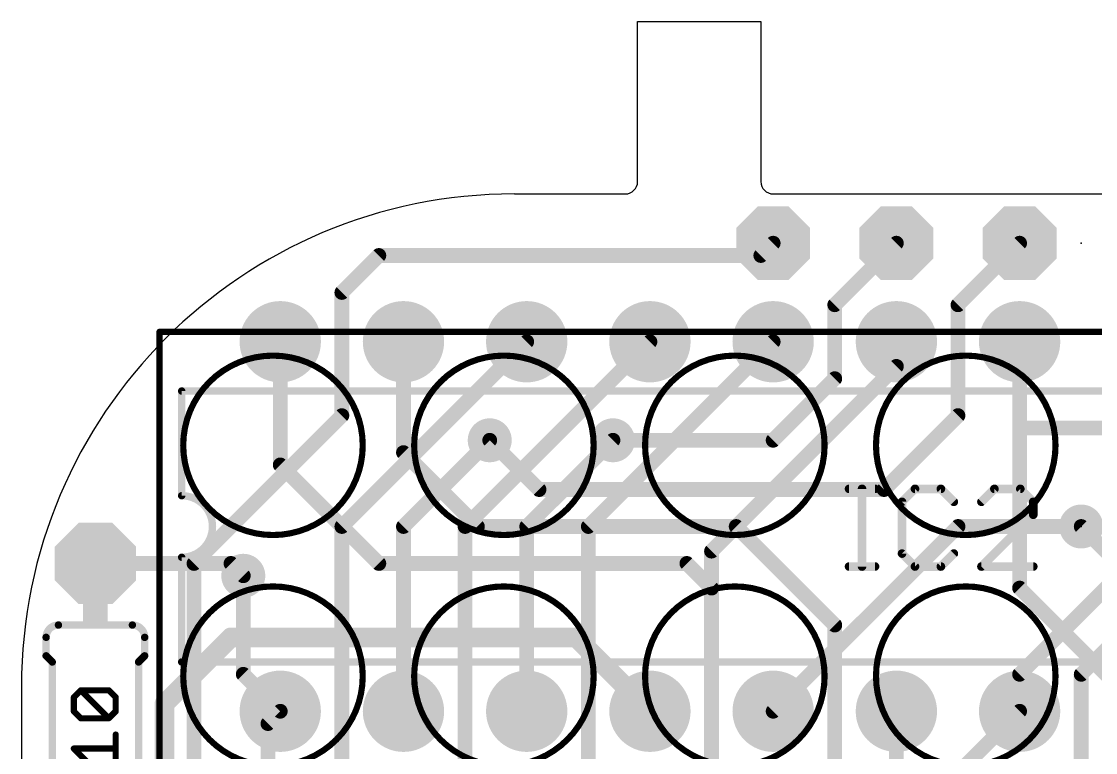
# Model space of a CAD drawing. Extents: x -21.9 to 21.9, y -25.4 to 25.4.
# Drawn here: x -21.84 to 0.29, y 10.33 to 25.4 of the extents above; entities that cross this region are included whole.
import ezdxf

# ---------------------------------------------------------------- set-up
doc = ezdxf.new("R2010")
doc.units = 0
for name, color, linetype in [('1', 12, 'CONTINUOUS'), ('16', 132, 'CONTINUOUS'), ('17', 110, 'CONTINUOUS'), ('18', 110, 'CONTINUOUS'), ('20', 53, 'CONTINUOUS'), ('21', 253, 'CONTINUOUS'), ('23', 53, 'CONTINUOUS'), ('25', 253, 'CONTINUOUS'), ('51', 253, 'CONTINUOUS'), ('52', 6, 'CONTINUOUS')]:
    doc.layers.add(name, color=color, linetype=linetype)

# ---------------------------------------------------------------- blocks, each defined once
blk = doc.blocks.new('RECT')
blk.add_solid([(-0.5, -0.5), (0.5, -0.5), (-0.5, 0.5), (0.5, 0.5)])
blk = doc.blocks.new('OCTAGONP')
at = {"const_width": 0.5}
blk.add_lwpolyline([(-0.25, -0.1036), (-0.25, 0.1036), (-0.1036, 0.25), (0.1036, 0.25), (0.25, 0.1036), (0.25, -0.1036), (0.1036, -0.25), (-0.1036, -0.25), (-0.25, -0.1036), (-0.25, 0.1036)], dxfattribs=at)
blk = doc.blocks.new('ROUNDP')
at = {"const_width": 0.5}
blk.add_lwpolyline([(0, -0.25, 1), (0, 0.25, 1), (0, -0.25)], format="xyb", dxfattribs=at)
blk = doc.blocks.new('ROUNDV')
at = {"const_width": 0.5}
blk.add_lwpolyline([(0, -0.25, 1), (0, 0.25, 1), (0, -0.25)], format="xyb", dxfattribs=at)

msp = doc.modelspace()

# ---------------------------------------------------------------- linework, layer by layer
at = {"layer": '1'}
for points, const_width in [([(-5.08, 19.558), (-3.81, 20.828)], 0.3048), ([(-2.54, 19.558), (-1.27, 20.828)], 0.3048), ([(-5.08, 18.034), (-5.08, 19.558)], 0.3048), ([(-2.54, 17.272), (-2.54, 19.558)], 0.3048), ([(-16.51, 16.256), (-16.51, 18.796)], 0.3048), ([(-13.97, 16.51), (-13.97, 18.796)], 0.3048), ([(-1.27, 13.716), (-1.27, 18.796)], 0.3048), ([(-1.27, 18.796), (-1.27, 17.018)], 0.3048), ([(-6.35, 16.764), (-5.08, 18.034)], 0.3048), ([(-4.064, 15.748), (-2.54, 17.272)], 0.3048), ([(-1.27, 17.018), (5.08, 17.018)], 0.3048), ([(-12.192, 16.764), (-11.176, 15.748)], 0.3048), ([(-9.652, 16.764), (-6.35, 16.764)], 0.3048), ([(-12.446, 14.986), (-13.97, 16.51)], 0.3048), ([(-14.478, 14.224), (-16.51, 16.256)], 0.3048), ([(-11.176, 15.748), (-4.064, 15.748)], 0.3048), ([(-7.112, 14.986), (-12.446, 14.986)], 0.3048), ([(-5.08, 12.954), (-7.112, 14.986)], 0.3048), ([(1.778, 13.208), (0, 14.986)], 0.3048), ([(-17.526, 14.224), (-20.32, 14.224)], 0.3048), ([(-17.272, 13.97), (-17.526, 14.224)], 0.3048), ([(-8.128, 14.224), (-14.478, 14.224)], 0.3048), ([(-7.62, 13.716), (-8.128, 14.224)], 0.3048), ([(-7.62, 6.858), (-7.62, 13.716)], 0.3048), ([(1.27, 11.176), (-1.27, 13.716)], 0.3048), ([(-5.08, 9.652), (-5.08, 12.954)], 0.3048), ([(-18.8976, 11.3284), (-17.526, 12.7)], 0.4064), ([(-17.526, 12.7), (-10.414, 12.7)], 0.4064), ([(-10.414, 12.7), (-8.89, 11.176)], 0.4064), ([(-18.8976, 2.2606), (-18.8976, 11.3284)], 0.4064)]:
    msp.add_lwpolyline(points, dxfattribs=dict(at, const_width=const_width))
for points, const_width in [([(-3.7561, 20.7741, 1), (-3.8639, 20.8819)], 0.1524), ([(-1.2161, 20.7741, 1), (-1.3239, 20.8819)], 0.1524), ([(-5.0038, 19.558, 1), (-5.1562, 19.558)], 0.1524), ([(-2.4638, 19.558, 1), (-2.6162, 19.558)], 0.1524), ([(-5.1339, 19.6119, 1), (-5.0261, 19.5041)], 0.1524), ([(-2.5939, 19.6119, 1), (-2.4861, 19.5041)], 0.1524), ([(-16.4338, 18.796, 1), (-16.5862, 18.796)], 0.1524), ([(-13.8938, 18.796, 1), (-14.0462, 18.796)], 0.1524), ([(-1.1938, 18.796, 1), (-1.3462, 18.796)], 0.1524), ([(-1.1938, 18.796, 1), (-1.3462, 18.796)], 0.1524), ([(-5.0261, 17.9801, 1), (-5.1339, 18.0879)], 0.1524), ([(-5.1562, 18.034, 1), (-5.0038, 18.034)], 0.1524), ([(-2.6162, 17.272, 1), (-2.4638, 17.272)], 0.1524), ([(-2.4861, 17.2181, 1), (-2.5939, 17.3259)], 0.1524), ([(-1.27, 17.0942, 1), (-1.27, 16.9418)], 0.1524), ([(-1.3462, 17.018, 1), (-1.1938, 17.018)], 0.1524), ([(-12.1381, 16.8179, 1), (-12.2459, 16.7101)], 0.1524), ([(-9.652, 16.8402, 1), (-9.652, 16.6878)], 0.1524), ([(-6.4039, 16.8179, 1), (-6.2961, 16.7101)], 0.1524), ([(-6.35, 16.6878, 1), (-6.35, 16.8402)], 0.1524), ([(-13.9161, 16.5639, 1), (-14.0239, 16.4561)], 0.1524), ([(-16.4561, 16.3099, 1), (-16.5639, 16.2021)], 0.1524), ([(-14.0462, 16.51, 1), (-13.8938, 16.51)], 0.1524), ([(-16.5862, 16.256, 1), (-16.4338, 16.256)], 0.1524), ([(-11.176, 15.8242, 1), (-11.176, 15.6718)], 0.1524), ([(-11.2299, 15.6941, 1), (-11.1221, 15.8019)], 0.1524), ([(-4.1179, 15.8019, 1), (-4.0101, 15.6941)], 0.1524), ([(-4.064, 15.6718, 1), (-4.064, 15.8242)], 0.1524), ([(-12.446, 15.0622, 1), (-12.446, 14.9098)], 0.1524), ([(-12.4999, 14.9321, 1), (-12.3921, 15.0399)], 0.1524), ([(-7.0581, 15.0399, 1), (-7.1659, 14.9321)], 0.1524), ([(-7.112, 14.9098, 1), (-7.112, 15.0622)], 0.1524), ([(0.0539, 15.0399, 1), (-0.0539, 14.9321)], 0.1524), ([(-20.32, 14.3002, 1), (-20.32, 14.1478)], 0.1524), ([(-17.4721, 14.2779, 1), (-17.5799, 14.1701)], 0.1524), ([(-17.526, 14.1478, 1), (-17.526, 14.3002)], 0.1524), ([(-14.478, 14.3002, 1), (-14.478, 14.1478)], 0.1524), ([(-14.5319, 14.1701, 1), (-14.4241, 14.2779)], 0.1524), ([(-8.0741, 14.2779, 1), (-8.1819, 14.1701)], 0.1524), ([(-8.128, 14.1478, 1), (-8.128, 14.3002)], 0.1524), ([(-17.3259, 13.9161, 1), (-17.2181, 14.0239)], 0.1524), ([(-7.5438, 13.716, 1), (-7.6962, 13.716)], 0.1524), ([(-7.6739, 13.6621, 1), (-7.5661, 13.7699)], 0.1524), ([(-1.2161, 13.7699, 1), (-1.3239, 13.6621)], 0.1524), ([(-1.3462, 13.716, 1), (-1.1938, 13.716)], 0.1524), ([(-5.0038, 12.954, 1), (-5.1562, 12.954)], 0.1524), ([(-5.1339, 12.9001, 1), (-5.0261, 13.0079)], 0.1524), ([(-17.526, 12.8016, 1), (-17.526, 12.5984)], 0.2032), ([(-17.4542, 12.6282, 1), (-17.5978, 12.7718)], 0.2032), ([(-10.3422, 12.7718, 1), (-10.4858, 12.6282)], 0.2032), ([(-10.414, 12.5984, 1), (-10.414, 12.8016)], 0.2032), ([(-18.796, 11.3284, 1), (-18.9992, 11.3284)], 0.2032), ([(-18.9694, 11.4002, 1), (-18.8258, 11.2566)], 0.2032), ([(-8.9618, 11.1042, 1), (-8.8182, 11.2478)], 0.2032)]:
    msp.add_lwpolyline(points, format="xyb", dxfattribs=dict(at, const_width=const_width))
at = {"layer": '16', "const_width": 0.3048}
for points in [[(-6.604, 20.574), (-6.35, 20.828)], [(-15.24, 19.812), (-14.478, 20.574)], [(-14.478, 20.574), (-6.604, 20.574)], [(-15.24, 17.272), (-15.24, 19.812)], [(-15.24, 14.986), (-11.43, 18.796)], [(-12.7, 14.986), (-8.89, 18.796)], [(-10.16, 14.986), (-6.35, 18.796)], [(-3.81, 18.288), (-3.81, 18.796)], [(-7.62, 14.478), (-3.81, 18.288)], [(0, 11.938), (6.35, 18.288)], [(-15.24, 17.272), (-18.288, 14.224)], [(-13.97, 14.986), (-12.192, 16.764)], [(-11.43, 14.986), (-9.652, 16.764)], [(-15.24, 14.986), (-15.24, 10.16)], [(-13.97, 14.986), (-13.97, 11.176)], [(-12.7, 14.986), (-12.7, 10.16)], [(-11.43, 11.176), (-11.43, 14.986)], [(-10.16, 10.16), (-10.16, 14.986)], [(-2.54, 14.986), (-6.35, 11.176)], [(0, 14.986), (-2.54, 14.986)], [(-7.62, 9.906), (-7.62, 14.478)], [(-1.27, 11.938), (1.27, 14.478)], [(-18.288, 14.224), (-18.288, 7.112)], [(-17.272, 13.97), (-17.272, 11.938)], [(-17.272, 11.938), (-16.51, 11.176)], [(-1.27, 11.176), (-1.27, 11.938)], [(0, 10.16), (0, 11.938)], [(-16.51, 11.176), (-16.764, 10.922)], [(-3.81, 8.128), (-3.81, 11.176)], [(-2.794, 9.652), (-1.27, 11.176)], [(-16.764, 10.922), (-16.764, 8.89)]]:
    msp.add_lwpolyline(points, dxfattribs=at)
at = {"layer": '16', "const_width": 0.1524}
for points in [[(-6.2961, 20.7741, 1), (-6.4039, 20.8819)], [(-14.478, 20.6502, 1), (-14.478, 20.4978)], [(-14.4241, 20.5201, 1), (-14.5319, 20.6279)], [(-6.6579, 20.6279, 1), (-6.5501, 20.5201)], [(-6.604, 20.4978, 1), (-6.604, 20.6502)], [(-15.1638, 19.812, 1), (-15.3162, 19.812)], [(-15.2939, 19.8659, 1), (-15.1861, 19.7581)], [(-11.3761, 18.7421, 1), (-11.4839, 18.8499)], [(-8.8361, 18.7421, 1), (-8.9439, 18.8499)], [(-6.2961, 18.7421, 1), (-6.4039, 18.8499)], [(-3.7338, 18.796, 1), (-3.8862, 18.796)], [(-3.7561, 18.2341, 1), (-3.8639, 18.3419)], [(-3.8862, 18.288, 1), (-3.7338, 18.288)], [(-15.3162, 17.272, 1), (-15.1638, 17.272)], [(-15.1861, 17.2181, 1), (-15.2939, 17.3259)], [(-12.1381, 16.7101, 1), (-12.2459, 16.8179)], [(-9.5981, 16.7101, 1), (-9.7059, 16.8179)], [(-15.1638, 14.986, 1), (-15.3162, 14.986)], [(-15.2939, 15.0399, 1), (-15.1861, 14.9321)], [(-13.8938, 14.986, 1), (-14.0462, 14.986)], [(-14.0239, 15.0399, 1), (-13.9161, 14.9321)], [(-12.6238, 14.986, 1), (-12.7762, 14.986)], [(-12.7539, 15.0399, 1), (-12.6461, 14.9321)], [(-11.3538, 14.986, 1), (-11.5062, 14.986)], [(-11.4839, 15.0399, 1), (-11.3761, 14.9321)], [(-10.0838, 14.986, 1), (-10.2362, 14.986)], [(-10.2139, 15.0399, 1), (-10.1061, 14.9321)], [(-2.54, 15.0622, 1), (-2.54, 14.9098)], [(-2.4861, 14.9321, 1), (-2.5939, 15.0399)], [(0, 14.9098, 1), (0, 15.0622)], [(-7.5438, 14.478, 1), (-7.6962, 14.478)], [(-7.6739, 14.5319, 1), (-7.5661, 14.4241)], [(-18.2118, 14.224, 1), (-18.3642, 14.224)], [(-18.3419, 14.2779, 1), (-18.2341, 14.1701)], [(-17.1958, 13.97, 1), (-17.3482, 13.97)], [(-17.2181, 11.9919, 1), (-17.3259, 11.8841)], [(-17.3482, 11.938, 1), (-17.1958, 11.938)], [(-1.1938, 11.938, 1), (-1.3462, 11.938)], [(-1.3239, 11.9919, 1), (-1.2161, 11.8841)], [(0.0762, 11.938, 1), (-0.0762, 11.938)], [(-0.0539, 11.9919, 1), (0.0539, 11.8841)], [(-16.4561, 11.1221, 1), (-16.5639, 11.2299)], [(-16.5639, 11.1221, 1), (-16.4561, 11.2299)], [(-6.4039, 11.2299, 1), (-6.2961, 11.1221)], [(-3.7338, 11.176, 1), (-3.8862, 11.176)], [(-1.2161, 11.1221, 1), (-1.3239, 11.2299)], [(-16.6878, 10.922, 1), (-16.8402, 10.922)], [(-14.0462, 11.176, 1), (-13.8938, 11.176)], [(-11.5062, 11.176, 1), (-11.3538, 11.176)], [(-1.3462, 11.176, 1), (-1.1938, 11.176)], [(-16.8179, 10.9759, 1), (-16.7101, 10.8681)]]:
    msp.add_lwpolyline(points, format="xyb", dxfattribs=at)
at = {"layer": '20'}
for p, q in [((-9.144, 22.098), (-9.144, 25.4)), ((-9.144, 25.4), (-6.604, 25.4)), ((-6.604, 25.4), (-6.604, 22.098)), ((-11.684, 21.844), (-9.398, 21.844)), ((-6.35, 21.844), (6.35, 21.844)), ((-21.844, 11.684), (-21.844, -11.684))]:
    msp.add_line(p, q, dxfattribs=at)
for centre, radius, start, end in [((-9.398, 22.098), 0.254, 270, 0), ((-6.35, 22.098), 0.254, 180, 270), ((-11.684, 11.684), 10.16, 90, 180)]:
    msp.add_arc(centre, radius, start, end, dxfattribs=at)
at = {"layer": '21', "const_width": 0.1524}
for points in [[(-18.542, 17.78), (-18.542, 15.621)], [(-18.542, 17.78), (18.542, 17.78)], [(-18.542, 14.351), (-18.542, 12.192)], [(-19.558, 12.954), (-21.082, 12.954)], [(-21.336, 12.7), (-21.336, 12.319)], [(-19.304, 12.7), (-19.304, 12.319)], [(-21.209, 12.192), (-21.336, 12.319)], [(-21.209, 12.192), (-21.209, 8.636)], [(-19.431, 12.192), (-19.304, 12.319)], [(-19.431, 12.192), (-19.431, 8.636)], [(-18.542, 12.192), (18.542, 12.192)]]:
    msp.add_lwpolyline(points, dxfattribs=at)
at = {"layer": '21'}
for points, const_width in [([(-18.5039, 17.78, 1), (-18.5801, 17.78)], 0.0762), ([(-18.542, 17.8181, 1), (-18.542, 17.7419)], 0.0762), ([(-18.542, 14.351, 1), (-18.542, 15.621)], 0.1524), ([(-18.542, 15.6591, 1), (-18.542, 15.5829)], 0.0762), ([(-18.5801, 15.621, 1), (-18.5039, 15.621)], 0.0762), ([(-18.5039, 14.351, 1), (-18.5801, 14.351)], 0.0762), ([(-18.542, 14.3891, 1), (-18.542, 14.3129)], 0.0762), ([(-21.082, 12.954, 0.4142), (-21.336, 12.7)], 0.1524), ([(-21.082, 12.9921, 1), (-21.082, 12.9159)], 0.0762), ([(-21.082, 12.9159, 1), (-21.082, 12.9921)], 0.0762), ([(-19.304, 12.7, 0.4142), (-19.558, 12.954)], 0.1524), ([(-19.558, 12.9921, 1), (-19.558, 12.9159)], 0.0762), ([(-19.558, 12.9159, 1), (-19.558, 12.9921)], 0.0762), ([(-21.2979, 12.7, 1), (-21.3741, 12.7)], 0.0762), ([(-21.3741, 12.7, 1), (-21.2979, 12.7)], 0.0762), ([(-19.2659, 12.7, 1), (-19.3421, 12.7)], 0.0762), ([(-19.3421, 12.7, 1), (-19.2659, 12.7)], 0.0762), ([(-21.3741, 12.319, 1), (-21.2979, 12.319)], 0.0762), ([(-21.3091, 12.3459, 1), (-21.3629, 12.2921)], 0.0762), ([(-21.1709, 12.192, 1), (-21.2471, 12.192)], 0.0762), ([(-21.2359, 12.1651, 1), (-21.1821, 12.2189)], 0.0762), ([(-19.3929, 12.192, 1), (-19.4691, 12.192)], 0.0762), ([(-19.4579, 12.2189, 1), (-19.4041, 12.1651)], 0.0762), ([(-19.3421, 12.319, 1), (-19.2659, 12.319)], 0.0762), ([(-19.2771, 12.2921, 1), (-19.3309, 12.3459)], 0.0762), ([(-18.542, 12.2301, 1), (-18.542, 12.1539)], 0.0762), ([(-18.5801, 12.192, 1), (-18.5039, 12.192)], 0.0762)]:
    msp.add_lwpolyline(points, format="xyb", dxfattribs=dict(at, const_width=const_width))
at = {"layer": '23'}
for p in [(0, 20.828), (0, 14.986), (-20.32, 10.414)]:
    msp.add_point(p, dxfattribs=at)
at = {"layer": '25'}
for points, const_width in [([(-4.7849, 15.7621), (-4.251, 15.7621)], 0.1778), ([(-4.5179, 14.1605), (-4.5179, 15.7621)], 0.1778), ([(-3.4265, 15.7621), (-3.6934, 15.4951)], 0.1778), ([(-2.8926, 15.7621), (-3.4265, 15.7621)], 0.1778), ([(-2.6257, 15.4951), (-2.8926, 15.7621)], 0.1778), ([(-1.7893, 15.7621), (-2.0563, 15.4951)], 0.1778), ([(-1.2555, 15.7621), (-1.7893, 15.7621)], 0.1778), ([(-0.9886, 15.4951), (-1.2555, 15.7621)], 0.1778), ([(-3.6934, 15.4951), (-3.6934, 14.4274)], 0.1778), ([(-0.9886, 15.2282), (-0.9886, 15.4951)], 0.1778), ([(-2.0563, 14.1605), (-0.9886, 15.2282)], 0.1778), ([(-3.6934, 14.4274), (-3.4265, 14.1605)], 0.1778), ([(-2.8926, 14.1605), (-2.6257, 14.4274)], 0.1778), ([(-4.7849, 14.1605), (-4.251, 14.1605)], 0.1778), ([(-3.4265, 14.1605), (-2.8926, 14.1605)], 0.1778), ([(-0.9886, 14.1605), (-2.0563, 14.1605)], 0.1778), ([(-20.7652, 11.4639), (-20.6212, 11.608)], 0.127), ([(-20.7652, 11.1758), (-20.7652, 11.4639)], 0.127), ([(-20.6212, 11.608), (-20.045, 11.608)], 0.127), ([(-20.045, 11.0318), (-20.6212, 11.608)], 0.127), ([(-20.045, 11.608), (-19.9009, 11.4639)], 0.127), ([(-19.9009, 11.4639), (-19.9009, 11.1758)], 0.127), ([(-20.6212, 11.0318), (-20.7652, 11.1758)], 0.127), ([(-20.045, 11.0318), (-20.6212, 11.0318)], 0.127), ([(-19.9009, 11.1758), (-20.045, 11.0318)], 0.127), ([(-19.9009, 10.1196), (-19.9009, 10.6959)], 0.127), ([(-20.4771, 10.1196), (-20.7652, 10.4077)], 0.127), ([(-20.7652, 10.4077), (-19.9009, 10.4077)], 0.127)]:
    msp.add_lwpolyline(points, dxfattribs=dict(at, const_width=const_width))
for points, const_width in [([(-4.7849, 15.8065, 1), (-4.7849, 15.7176)], 0.0889), ([(-4.4735, 15.7621, 1), (-4.5624, 15.7621)], 0.0889), ([(-4.251, 15.7176, 1), (-4.251, 15.8065)], 0.0889), ([(-3.4265, 15.8065, 1), (-3.4265, 15.7176)], 0.0889), ([(-3.3951, 15.7306, 1), (-3.4579, 15.7935)], 0.0889), ([(-2.8612, 15.7935, 1), (-2.9241, 15.7306)], 0.0889), ([(-2.8926, 15.7176, 1), (-2.8926, 15.8065)], 0.0889), ([(-1.7893, 15.8065, 1), (-1.7893, 15.7176)], 0.0889), ([(-1.7579, 15.7306, 1), (-1.8208, 15.7935)], 0.0889), ([(-1.224, 15.7935, 1), (-1.2869, 15.7306)], 0.0889), ([(-1.2555, 15.7176, 1), (-1.2555, 15.8065)], 0.0889), ([(-3.649, 15.4951, 1), (-3.7379, 15.4951)], 0.0889), ([(-3.7248, 15.5266, 1), (-3.662, 15.4637)], 0.0889), ([(-2.6571, 15.4637, 1), (-2.5943, 15.5266)], 0.0889), ([(-2.0877, 15.5266, 1), (-2.0248, 15.4637)], 0.0889), ([(-0.9441, 15.4951, 1), (-1.033, 15.4951)], 0.0889), ([(-1.02, 15.4637, 1), (-0.9571, 15.5266)], 0.0889), ([(-0.9571, 15.1968, 1), (-1.02, 15.2596)], 0.0889), ([(-1.033, 15.2282, 1), (-0.9441, 15.2282)], 0.0889), ([(-3.662, 14.4589, 1), (-3.7248, 14.396)], 0.0889), ([(-3.7379, 14.4274, 1), (-3.649, 14.4274)], 0.0889), ([(-2.5943, 14.396, 1), (-2.6571, 14.4589)], 0.0889), ([(-4.7849, 14.205, 1), (-4.7849, 14.1161)], 0.0889), ([(-4.5624, 14.1605, 1), (-4.4735, 14.1605)], 0.0889), ([(-4.251, 14.1161, 1), (-4.251, 14.205)], 0.0889), ([(-3.4265, 14.205, 1), (-3.4265, 14.1161)], 0.0889), ([(-3.4579, 14.1291, 1), (-3.3951, 14.1919)], 0.0889), ([(-2.9241, 14.1919, 1), (-2.8612, 14.1291)], 0.0889), ([(-2.8926, 14.1161, 1), (-2.8926, 14.205)], 0.0889), ([(-2.0563, 14.205, 1), (-2.0563, 14.1161)], 0.0889), ([(-2.0877, 14.1919, 1), (-2.0248, 14.1291)], 0.0889), ([(-0.9886, 14.1161, 1), (-0.9886, 14.205)], 0.0889), ([(-20.7335, 11.4639, 1), (-20.797, 11.4639)], 0.0635), ([(-20.7877, 11.4864, 1), (-20.7428, 11.4415)], 0.0635), ([(-20.6212, 11.6397, 1), (-20.6212, 11.5762)], 0.0635), ([(-20.5987, 11.6304, 1), (-20.6436, 11.5855)], 0.0635), ([(-20.5987, 11.5855, 1), (-20.6436, 11.6304)], 0.0635), ([(-20.0225, 11.6304, 1), (-20.0674, 11.5855)], 0.0635), ([(-20.045, 11.5762, 1), (-20.045, 11.6397)], 0.0635), ([(-19.8692, 11.4639, 1), (-19.9326, 11.4639)], 0.0635), ([(-19.9234, 11.4415, 1), (-19.8784, 11.4864)], 0.0635), ([(-20.797, 11.1758, 1), (-20.7335, 11.1758)], 0.0635), ([(-20.7428, 11.1983, 1), (-20.7877, 11.1534)], 0.0635), ([(-20.6212, 11.0635, 1), (-20.6212, 11)], 0.0635), ([(-20.6436, 11.0093, 1), (-20.5987, 11.0542)], 0.0635), ([(-20.0674, 11.0542, 1), (-20.0225, 11.0093)], 0.0635), ([(-20.0674, 11.0093, 1), (-20.0225, 11.0542)], 0.0635), ([(-20.045, 11, 1), (-20.045, 11.0635)], 0.0635), ([(-19.9326, 11.1758, 1), (-19.8692, 11.1758)], 0.0635), ([(-19.8784, 11.1534, 1), (-19.9234, 11.1983)], 0.0635), ([(-19.8692, 10.6959, 1), (-19.9326, 10.6959)], 0.0635), ([(-20.7652, 10.4395, 1), (-20.7652, 10.376)], 0.0635), ([(-20.7428, 10.4302, 1), (-20.7877, 10.3853)], 0.0635), ([(-19.9009, 10.376, 1), (-19.9009, 10.4395)], 0.0635)]:
    msp.add_lwpolyline(points, format="xyb", dxfattribs=dict(at, const_width=const_width))
at = {"layer": '51', "const_width": 0.508}
msp.add_lwpolyline([(-20.32, 14.224), (-20.32, 13.335)], dxfattribs=at)
at = {"layer": '51', "const_width": 0.254}
for points in [[(-20.193, 14.224, 1), (-20.447, 14.224)], [(-20.447, 13.335, 1), (-20.193, 13.335)]]:
    msp.add_lwpolyline(points, format="xyb", dxfattribs=at)
at = {"layer": '52', "const_width": 0.127}
for points in [[(19, 19), (-19, 19)], [(-19, 19), (-19, -19)]]:
    msp.add_lwpolyline(points, dxfattribs=at)
at = {"layer": '52'}
for points, const_width in [([(-19, 19.0317, 1), (-19, 18.9683)], 0.0635), ([(-18.9683, 19, 1), (-19.0317, 19)], 0.0635), ([(-16.66, 14.81, 1), (-16.66, 18.51, 1), (-16.66, 14.81)], 0.127), ([(-11.9, 14.81, 1), (-11.9, 18.51, 1), (-11.9, 14.81)], 0.127), ([(-7.14, 14.81, 1), (-7.14, 18.51, 1), (-7.14, 14.81)], 0.127), ([(-2.38, 14.81, 1), (-2.38, 18.51, 1), (-2.38, 14.81)], 0.127), ([(-16.66, 10.05, 1), (-16.66, 13.75, 1), (-16.66, 10.05)], 0.127), ([(-11.9, 10.05, 1), (-11.9, 13.75, 1), (-11.9, 10.05)], 0.127), ([(-7.14, 10.05, 1), (-7.14, 13.75, 1), (-7.14, 10.05)], 0.127), ([(-2.38, 10.05, 1), (-2.38, 13.75, 1), (-2.38, 10.05)], 0.127)]:
    msp.add_lwpolyline(points, format="xyb", dxfattribs=dict(at, const_width=const_width))

# ---------------------------------------------------------------- block references
at = {"layer": '17'}
for name, p, xscale, yscale, rotation in [('OCTAGONP', (-6.35, 20.828), 1.524, 1.524, 270), ('ROUNDP', (-6.35, 20.828), 1.524, 1.524, 270), ('OCTAGONP', (-6.35, 20.828), 1.524, 1.524, 270), ('OCTAGONP', (-3.81, 20.828), 1.524, 1.524, 270), ('ROUNDP', (-3.81, 20.828), 1.524, 1.524, 270), ('OCTAGONP', (-3.81, 20.828), 1.524, 1.524, 270), ('OCTAGONP', (-1.27, 20.828), 1.524, 1.524, 270), ('ROUNDP', (-1.27, 20.828), 1.524, 1.524, 270), ('OCTAGONP', (-1.27, 20.828), 1.524, 1.524, 270), ('ROUNDP', (-16.51, 18.796), 1.6764, 1.6764, 90), ('ROUNDP', (-16.51, 18.796), 1.6764, 1.6764, 90), ('ROUNDP', (-13.97, 18.796), 1.6764, 1.6764, 90), ('ROUNDP', (-13.97, 18.796), 1.6764, 1.6764, 90), ('ROUNDP', (-11.43, 18.796), 1.6764, 1.6764, 90), ('ROUNDP', (-11.43, 18.796), 1.6764, 1.6764, 90), ('ROUNDP', (-8.89, 18.796), 1.6764, 1.6764, 90), ('ROUNDP', (-8.89, 18.796), 1.6764, 1.6764, 90), ('ROUNDP', (-6.35, 18.796), 1.6764, 1.6764, 90), ('ROUNDP', (-6.35, 18.796), 1.6764, 1.6764, 90), ('ROUNDP', (-3.81, 18.796), 1.6764, 1.6764, 90), ('ROUNDP', (-3.81, 18.796), 1.6764, 1.6764, 90), ('ROUNDP', (-1.27, 18.796), 1.6764, 1.6764, 90), ('ROUNDP', (-1.27, 18.796), 1.6764, 1.6764, 90), ('ROUNDP', (-16.51, 18.796), 1.3208, 1.3208, 90), ('ROUNDP', (-13.97, 18.796), 1.3208, 1.3208, 90), ('ROUNDP', (-11.43, 18.796), 1.3208, 1.3208, 90), ('ROUNDP', (-8.89, 18.796), 1.3208, 1.3208, 90), ('ROUNDP', (-6.35, 18.796), 1.3208, 1.3208, 90), ('ROUNDP', (-3.81, 18.796), 1.3208, 1.3208, 90), ('ROUNDP', (-1.27, 18.796), 1.3208, 1.3208, 90), ('OCTAGONP', (-20.32, 14.224), 1.6764, 1.6764, 90), ('OCTAGONP', (-20.32, 14.224), 1.6764, 1.6764, 90), ('ROUNDP', (-20.32, 14.224), 1.3208, 1.3208, 90), ('ROUNDP', (-16.51, 11.176), 1.6764, 1.6764, 90), ('ROUNDP', (-16.51, 11.176), 1.6764, 1.6764, 90), ('ROUNDP', (-13.97, 11.176), 1.6764, 1.6764, 90), ('ROUNDP', (-13.97, 11.176), 1.6764, 1.6764, 90), ('ROUNDP', (-11.43, 11.176), 1.6764, 1.6764, 90), ('ROUNDP', (-11.43, 11.176), 1.6764, 1.6764, 90), ('ROUNDP', (-8.89, 11.176), 1.6764, 1.6764, 90), ('ROUNDP', (-8.89, 11.176), 1.6764, 1.6764, 90), ('ROUNDP', (-6.35, 11.176), 1.6764, 1.6764, 90), ('ROUNDP', (-6.35, 11.176), 1.6764, 1.6764, 90), ('ROUNDP', (-3.81, 11.176), 1.6764, 1.6764, 90), ('ROUNDP', (-3.81, 11.176), 1.6764, 1.6764, 90), ('ROUNDP', (-1.27, 11.176), 1.6764, 1.6764, 90), ('ROUNDP', (-1.27, 11.176), 1.6764, 1.6764, 90), ('ROUNDP', (-16.51, 11.176), 1.3208, 1.3208, 90), ('ROUNDP', (-13.97, 11.176), 1.3208, 1.3208, 90), ('ROUNDP', (-11.43, 11.176), 1.3208, 1.3208, 90), ('ROUNDP', (-8.89, 11.176), 1.3208, 1.3208, 90), ('ROUNDP', (-6.35, 11.176), 1.3208, 1.3208, 90), ('ROUNDP', (-3.81, 11.176), 1.3208, 1.3208, 90), ('ROUNDP', (-1.27, 11.176), 1.3208, 1.3208, 90)]:
    msp.add_blockref(name, p, dxfattribs=dict(at, xscale=xscale, yscale=yscale, rotation=rotation))
at = {"layer": '18', "xscale": 0.9064, "yscale": 0.9064}
for p in [(-12.192, 16.764), (-12.192, 16.764), (-9.652, 16.764), (-9.652, 16.764), (0, 14.986), (0, 14.986), (-17.272, 13.97), (-17.272, 13.97)]:
    msp.add_blockref('ROUNDV', p, dxfattribs=at)
at = {"layer": '21', "xscale": 0.381, "yscale": 0.508, "rotation": 90}
msp.add_blockref('RECT', (-20.32, 13.1445), dxfattribs=at)
at = {"layer": '51', "xscale": 0.508, "yscale": 0.508, "rotation": 180}
for p in [(-6.35, 20.828), (-3.81, 20.828), (-1.27, 20.828)]:
    msp.add_blockref('RECT', p, dxfattribs=at)

doc.saveas('drawing.dxf')
